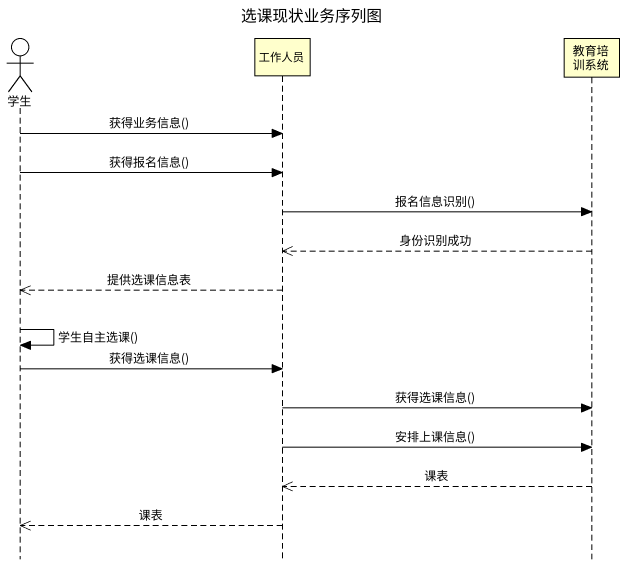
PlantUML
@startuml
title 选课现状业务序列图
hide footbox
actor 学生
participant 工作人员
participant 教育培训系统

学生 -> 工作人员 : 获得业务信息()
学生 -> 工作人员 : 获得报名信息()
工作人员 -> 教育培训系统 : 报名信息识别()
教育培训系统 -->> 工作人员 : 身份识别成功
工作人员 -->> 学生 : 提供选课信息表
学生 -> 学生 : 学生自主选课()
学生 -> 工作人员 : 获得选课信息()
工作人员 -> 教育培训系统 : 获得选课信息()
工作人员 -> 教育培训系统 : 安排上课信息()
教育培训系统 -->> 工作人员 : 课表
工作人员 -->> 学生 : 课表
@enduml
